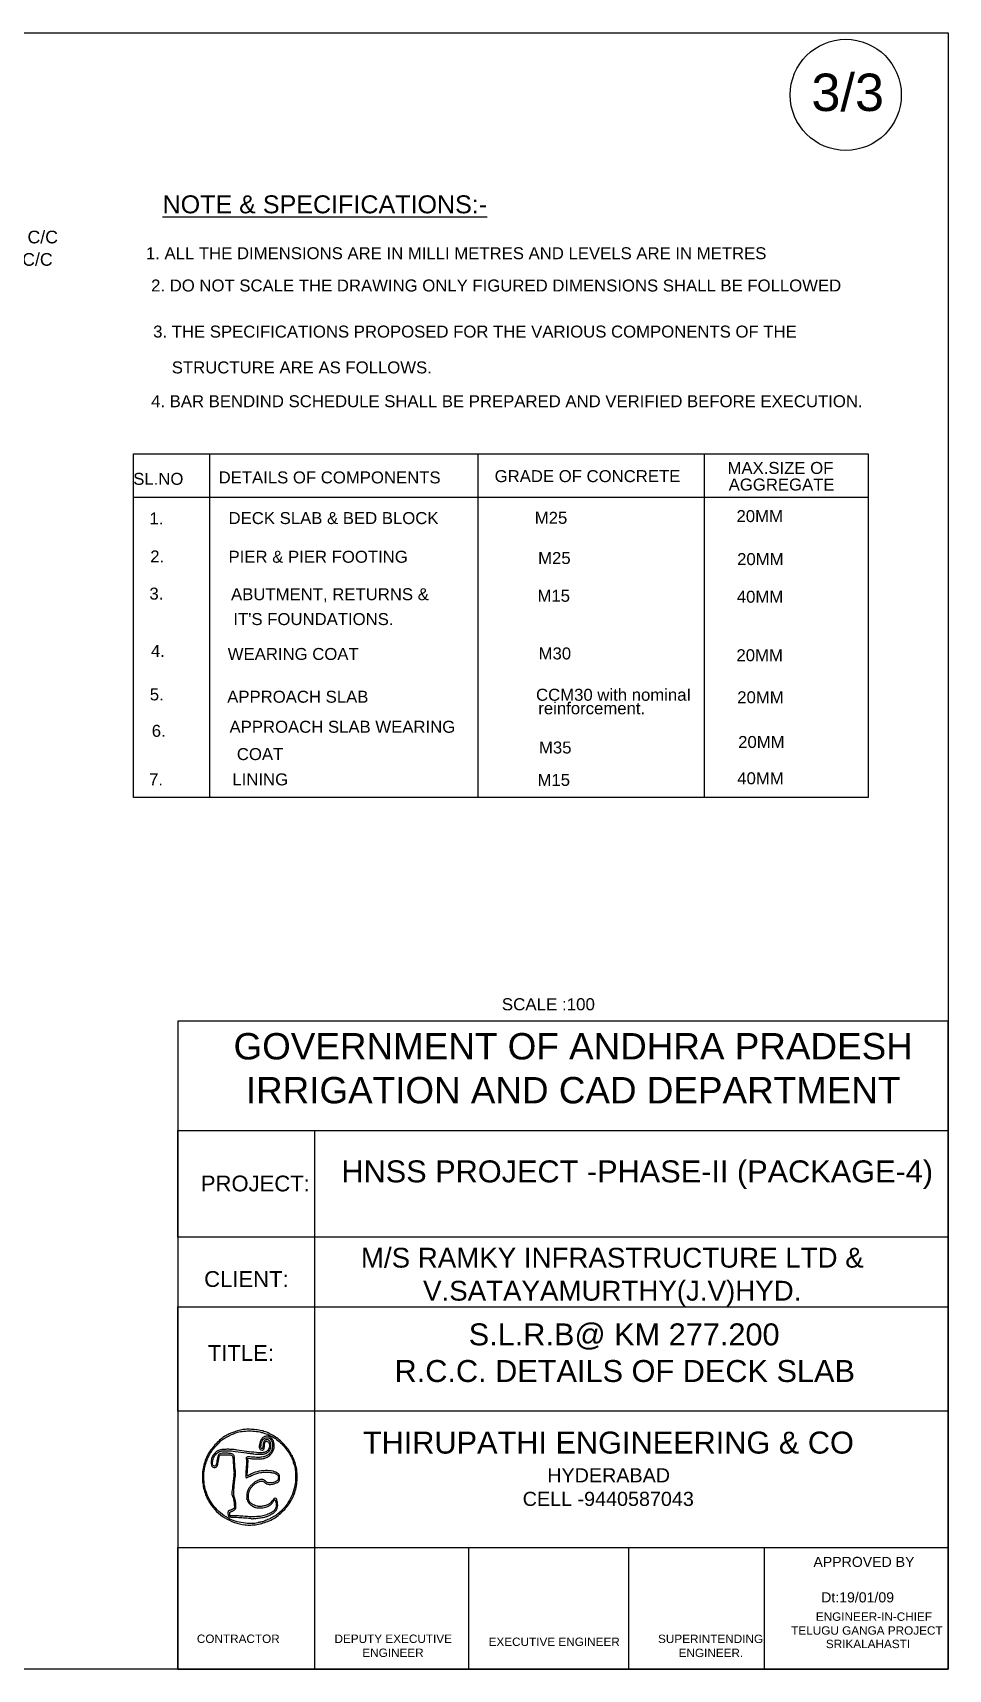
# Model space of a CAD drawing. Header units: millimetres. Extents: x 28885 to 47164, y 2290 to 13229.
# Drawn here: x 41043 to 47164, y 2290 to 13229 of the extents above; entities that cross this region are included whole.
import ezdxf

# ---------------------------------------------------------------- set-up
doc = ezdxf.new("R2010")
doc.units = ezdxf.units.MM
doc.header["$MEASUREMENT"] = 0
doc.layers.add('DRAWING', color=7, linetype='Continuous')
doc.layers.add('TEXT', color=7, linetype='Continuous')
doc.styles.get("Standard").update_dxf_attribs({"font": 'arial.ttf'})

msp = doc.modelspace()

# ---------------------------------------------------------------- linework, layer by layer
at = {"color": 7}
for points in [[(42441.3, 3890.3, 0.011371), (42406.3, 3881.9, 0.02579), (42380.4, 3873.5, 0.027062), (42356.2, 3862.8, 0.013799), (42327.1, 3847, 0.049276), (42300.8, 3828, 0.020623), (42269.2, 3797.8, 0.020736), (42239.7, 3764.3, 0.039557), (42219.3, 3734.8, 0.070595), (42186.7, 3653.9, 0.067578), (42177.3, 3566, 0.067285), (42191.6, 3478.4, 0.06891), (42228.6, 3398.5, 0.057705), (42272.2, 3345.4, 0.054334), (42327.5, 3302.5, 0.05355), (42391.6, 3271.9, 0.052844), (42461.1, 3255.5, 0.040381), (42500.2, 3253.8, 0.03202), (42542.2, 3257.9, 0.031364), (42584.4, 3267.6, 0.03411), (42623.9, 3282.3, 0.075635), (42702.9, 3333.7, 0.073326), (42764, 3406.6, 0.073591), (42801.4, 3493.9, 0.077104), (42811, 3586.8, 0.004861), (42809.4, 3612.6, 0.019003), (42807.7, 3628.4, 0.02286), (42805, 3642.7, 0.009468), (42800, 3661.6, 0.065489), (42769.4, 3732.7, 0.057691), (42720.4, 3796.9, 0.058022), (42658.3, 3847.9, 0.068022), (42589.3, 3880.1, 0.035725), (42554.5, 3888.1, 0.021943), (42512.7, 3892.9, 0.021989), (42472, 3893.9, 0.048915)], [(42572.6, 3873.2, -0.010053), (42595.4, 3866.7, -0.02116), (42612.8, 3860.5, -0.022523), (42628.8, 3853.2, -0.013074), (42647.4, 3843, -0.040153), (42682.3, 3818.9, -0.032263), (42715.6, 3787.7, -0.031944), (42745, 3752.2, -0.036921), (42768.1, 3714.8, -0.012801), (42775.9, 3698.8, -0.018323), (42782, 3684.2, -0.011926), (42786.2, 3672, -0.421559), (42784.9, 3669.6, 0.438354), (42784.7, 3669.2, 0.035377), (42785.2, 3668, 0.030088), (42786.2, 3666.4, 0.016409), (42787.6, 3664.6, -0.136522), (42794.5, 3649.3, -0.015322), (42799, 3611.1, -0.019775), (42801, 3570.1, -0.035566), (42798.9, 3536.5, -0.046854), (42784.8, 3475.7, -0.049001), (42759.8, 3419.6, -0.049074), (42724.4, 3369.5, -0.047266), (42679.6, 3326.5, -0.036649), (42655.3, 3310.1, -0.020541), (42623.8, 3293.6, -0.020402), (42592, 3280.2, -0.050634), (42567.7, 3273.8, 0.011096), (42563.1, 3273, 0.006376), (42557.7, 3271.8, 0.006368), (42552.2, 3270.5, 0.010561), (42547.7, 3269.2, -0.075797), (42505.7, 3263.2, -0.036256), (42451.1, 3267.6, -0.035773), (42395.6, 3280.3, -0.053967), (42350.1, 3299.8, -0.043816), (42298.6, 3335.1, -0.050353), (42256.6, 3377.3, -0.04992), (42223.6, 3427.4, -0.041857), (42198.9, 3486.1, -0.041799), (42191.6, 3516.9, -0.022952), (42187.7, 3555.4, -0.022835), (42187.3, 3594.8, -0.036198), (42190.9, 3628.3, -0.027029), (42197.8, 3657.6, -0.021589), (42208.4, 3688.3, -0.021847), (42221.4, 3717.5, -0.030803), (42235.6, 3742.1, -0.030973), (42252.9, 3765.1, -0.014365), (42278.1, 3792.8, -0.013732), (42303.9, 3818.3, -0.048124), (42322.5, 3832.4, -0.015617), (42337.2, 3841, -0.006514), (42357.6, 3851.7, -0.006284), (42377.9, 3861.6, -0.02113), (42391.4, 3867.4, -0.047647), (42432.2, 3878.4, -0.034153), (42479.1, 3883.1, -0.033468), (42527.5, 3881.5, -0.039389)], [(42590.9, 3844.6, 0.079905), (42582.6, 3839.4, 0.042826), (42574.1, 3830.7, 0.042991), (42567.4, 3820.9, 0.097401), (42564.6, 3812.4, -0.017144), (42563.8, 3807.6, -0.007361), (42562.4, 3801.3, -0.007273), (42560.8, 3794.6, -0.009527), (42559.1, 3788.6, 0.057314), (42557, 3776.7, 0.105744), (42558.5, 3767, 0.129803), (42563.4, 3760, 0.112787), (42571.4, 3756, 0.089359), (42580.9, 3755.3, 0.205539), (42587, 3758.8, 0.119945), (42590.7, 3767.3, 0.023277), (42592.8, 3784.2, -0.017196), (42594.8, 3801.5, -0.101894), (42597.9, 3809.9, -0.209902), (42602.9, 3813.4, -0.109281), (42610.7, 3813.2, -0.199104), (42620.6, 3805.9, -0.104543), (42625.6, 3791.3, -0.087788), (42624.6, 3773.5, -0.092435), (42617.6, 3757.4, -0.140361), (42601.3, 3743.8, -0.085225), (42576.8, 3737.7, -0.045138), (42538.2, 3738.2, -0.010085), (42472.9, 3746.4, 0.001129), (42409.5, 3755.5, 0.010475), (42382.1, 3758.8, 0.019654), (42361.3, 3760, 0.009807), (42334.9, 3760, 0.021045), (42307.1, 3758.3, 0.064199), (42288.7, 3753.9, 0.07759), (42274, 3745.6, 0.04157), (42258.7, 3731.3, 0.033858), (42248.2, 3718, 0.055821), (42241.5, 3705.3, 0.056084), (42237.8, 3691.5, 0.03454), (42236.4, 3674.8, 0.036481), (42237.4, 3657.9, 0.103396), (42241.3, 3646.9, 0.148662), (42248.2, 3640.6, 0.109578), (42258.4, 3638.3, 0.120124), (42268.5, 3640.8, 0.145), (42275.4, 3647.5, 0.076305), (42280.4, 3660.6, 0.015923), (42284.9, 3684.8, -0.009484), (42286.9, 3696.9, -0.012925), (42289.2, 3707.6, -0.009784), (42291.5, 3716.4, -0.12767), (42293.2, 3719.3, -0.187867), (42299.8, 3722.2, -0.006627), (42328.1, 3723.1, -0.01166), (42355.5, 3722.9, -0.060862), (42370.4, 3720.6, -0.161099), (42376.6, 3716.4, -0.110854), (42380.3, 3708.7, -0.037878), (42382.4, 3693.6, -0.003666), (42384.6, 3656.6, 0.004284), (42385.4, 3643.1, 0.004704), (42386.4, 3630, 0.004401), (42387.4, 3618.9, 0.023561), (42388.4, 3612.9, -0.066487), (42389.1, 3602.2, -0.007257), (42387.1, 3577.5, -0.006419), (42383.2, 3541.7, -0.001903), (42376.3, 3487, 0.0101), (42374.5, 3470.9, 0.046767), (42374.5, 3461.4, 0.054451), (42376.3, 3452.9, 0.016832), (42380.8, 3440.5, -0.025497), (42384.3, 3430.4, -0.017703), (42387.3, 3418.7, -0.016989), (42389.5, 3406.2, -0.017395), (42390.8, 3393.7), (42392.8, 3366.8), (42380, 3359.6, -0.015536), (42374.8, 3356.8, -0.017122), (42369.5, 3354.5, -0.016739), (42364.9, 3352.8, -0.078777), (42362.1, 3352.4, 0.131176), (42355.4, 3350.6, 0.136592), (42350.7, 3345.7, 0.106124), (42348.3, 3338, 0.058162), (42348.6, 3328, 0.016688), (42349.7, 3322.5, 0.019181), (42351, 3317.3, 0.018627), (42352.5, 3313, 0.096084), (42353.8, 3310.8, 0.155202), (42356.2, 3309.5, 0.015688), (42362.5, 3308.4, 0.01847), (42370.4, 3307.6, 0.013691), (42379.2, 3307.2, -0.011921), (42408.8, 3306.1, -0.00413), (42451.6, 3303.2, -0.001098), (42496.8, 3299.5, -0.118504), (42502.6, 3297.6, 0.16291), (42509.2, 3296.1, 0.003581), (42542.3, 3299.4, 0.008625), (42574.1, 3303.4, 0.028406), (42594.8, 3307.5, 0.032579), (42614.4, 3314, 0.025466), (42634.7, 3323.5, 0.026004), (42652.6, 3334.2, 0.061344), (42664.3, 3344.3, 0.068447), (42674.6, 3359.5, 0.076262), (42680, 3376.3, 0.067476), (42680.5, 3395.6, 0.040065), (42676, 3418.2, 0.044341), (42671.9, 3429.1, 0.167899), (42666.9, 3434.1, 0.248042), (42661.2, 3433.9, 0.093969), (42654.9, 3428.6, -0.014529), (42634.9, 3405.2, -0.059632), (42620.9, 3393.1, -0.07471), (42606, 3385.9, -0.031322), (42584.3, 3380.8, -0.011719), (42570.5, 3378.7, -0.030157), (42560.4, 3378, -0.035481), (42551.3, 3378.6, -0.022756), (42540.8, 3380.6, -0.041651), (42524.7, 3385.8, -0.044873), (42510.1, 3393.5, -0.048687), (42498.3, 3402.8, -0.078972), (42490.6, 3413.1, -0.088886), (42485.9, 3427.8, -0.038681), (42484.8, 3448.3, -0.038538), (42486.9, 3469.3, -0.068656), (42492.3, 3485.9, -0.047822), (42502, 3501.8, -0.035478), (42515.5, 3517.5, -0.035754), (42530.9, 3530.9, -0.052131), (42546.4, 3540.1, -0.030465), (42562.8, 3546.6, -0.089851), (42574.7, 3548.2, -0.11423), (42584.8, 3545.4, -0.067663), (42594.9, 3538, 0.096235), (42607.7, 3529.6, 0.073317), (42624, 3525.6, 0.064558), (42642.7, 3526.3, 0.048869), (42662.6, 3531.6, 0.015923), (42681, 3539.2, 0.109612), (42688.8, 3545, 0.141247), (42692.4, 3552.9, 0.03256), (42693.6, 3567.7, 0.013265), (42693.5, 3579.1, 0.061516), (42692.5, 3585.7, 0.091027), (42690.1, 3590.4, 0.050414), (42685.7, 3595.3, 0.128873), (42650.7, 3613.1, 0.05989), (42599.5, 3617.9, 0.055893), (42543.7, 3610.2, 0.065288), (42494, 3590.4, -0.008116), (42488, 3587.1, -0.012981), (42482.7, 3584.6, -0.006773), (42478.3, 3582.7, -0.304845), (42477.4, 3582.8, -0.211798), (42477, 3583.9, -0.000838), (42477.7, 3597.1, -0.003985), (42478.6, 3612.2, -0.002472), (42479.9, 3629.8, 0.004385), (42481.2, 3648.3, 0.005065), (42482.1, 3665.9, 0.004554), (42482.6, 3680.9, 0.029433), (42482.3, 3688.4), (42481.1, 3701.2), (42496.1, 3698.8, 0.022308), (42504.3, 3697.9, 0.005402), (42517.9, 3697.2, 0.005531), (42533.6, 3696.7, 0.005473), (42549.4, 3696.6, 0.006594), (42571.6, 3696.9, 0.031106), (42584.3, 3698, 0.045299), (42594.5, 3700.5, 0.025886), (42606.1, 3705.3, 0.074598), (42627.9, 3719.7, 0.070434), (42645, 3740.2, 0.07263), (42655.3, 3763.9, 0.089071), (42657.4, 3788, 0.01957), (42655.1, 3805.3, 0.056074), (42651.8, 3817, 0.065261), (42646.2, 3826.6, 0.034277), (42637.1, 3837, 0.027009), (42630.8, 3842.6, 0.068734), (42625.5, 3845.7, 0.07176), (42619.8, 3847.2, 0.031521), (42611.9, 3847.6, 0.016443), (42605.9, 3847.3, 0.015199), (42599.8, 3846.6, 0.015395), (42594.4, 3845.7, 0.04795)], [(42626.3, 3833.7, -0.056619), (42635.7, 3824.1, -0.070112), (42641.9, 3813.4, -0.063176), (42645.2, 3800.4, -0.036102), (42646.2, 3784.3, -0.026103), (42645, 3767.8, -0.05922), (42642.1, 3755.6, -0.061276), (42636.5, 3744.8, -0.029698), (42626.9, 3732.4, -0.094532), (42608.1, 3717.8, -0.069609), (42583.1, 3709.1, -0.05177), (42550.1, 3706, -0.023109), (42506.4, 3708.5, 0.014899), (42484.7, 3710.1, 0.124815), (42475.1, 3708.1, 0.252886), (42471, 3702.5, 0.073732), (42471.3, 3691.4, -0.042717), (42471.9, 3683.8, -0.005288), (42471.6, 3667.3, -0.006212), (42470.9, 3647.6, -0.005103), (42469.7, 3626.6, 0.004606), (42468.3, 3603.9, 0.010714), (42467.8, 3586.9, 0.007341), (42467.9, 3574, 0.193504), (42469.2, 3570.9, 0.272952), (42472, 3570.2, 0.017404), (42480.5, 3572.9, 0.018882), (42491.8, 3577.5, 0.007944), (42506.7, 3584.6, -0.00991), (42526.8, 3594, -0.029968), (42541, 3599.3, -0.03192), (42555.2, 3602.7, -0.012489), (42575.2, 3605.6, -0.031624), (42609.1, 3607.5, -0.042774), (42639.6, 3604.7, -0.049658), (42664.5, 3597.7, -0.102801), (42681.4, 3586.6, -0.146745), (42684.6, 3580.5, -0.055372), (42685.5, 3570.9, -0.054274), (42684.2, 3560.7, -0.094139), (42680.7, 3552.9, -0.119575), (42673.4, 3546.4, -0.039208), (42659.9, 3540.7, -0.03788), (42644.1, 3536.6, -0.043914), (42628.6, 3535.3, -0.027336), (42619.5, 3535.8, -0.068469), (42613.1, 3537.4, -0.065144), (42607.2, 3540.7, -0.022939), (42599.7, 3546.9, 0.07041), (42586.9, 3555.5, 0.111511), (42574.1, 3558.5, 0.08847), (42559.2, 3556, 0.032101), (42539.4, 3547.5, 0.049567), (42522.6, 3536.6, 0.035227), (42506, 3521.5, 0.034846), (42491.5, 3504, 0.044392), (42480.9, 3485.9, 0.072348), (42476.8, 3472.6, 0.020236), (42474.3, 3451.1, 0.012952), (42473.3, 3429.4, 0.265664), (42476.3, 3423.8, -0.115377), (42477.6, 3422.6, -0.049412), (42478.6, 3420.5, -0.04534), (42479.3, 3417.9, -0.044785), (42479.5, 3415.2, 0.179828), (42482.9, 3406.2, 0.032309), (42495.7, 3393.2, 0.035345), (42511.2, 3381.2, 0.067561), (42525.3, 3374.3, 0.028537), (42541.7, 3369.9, 0.039847), (42556.7, 3368, 0.038236), (42572.3, 3368.5, 0.023572), (42590.4, 3371.3, 0.033201), (42609.1, 3376.5, 0.052304), (42624.1, 3383.5, 0.054197), (42637, 3393.4, 0.038969), (42649.1, 3406.8, -0.007998), (42653.7, 3412.6, -0.011914), (42658, 3417.5, -0.007046), (42661.6, 3421.5, -0.189724), (42662.9, 3422.1, -0.31512), (42663.9, 3421.5, -0.012989), (42665.6, 3417.3, -0.018519), (42667.4, 3411.9, -0.0116), (42669.1, 3405.5, -0.076654), (42671.1, 3381.4, -0.116551), (42664.8, 3361.4, -0.101292), (42649.5, 3344.4, -0.047771), (42624, 3329.3, -0.047916), (42590.9, 3317.4, -0.038807), (42553.8, 3310.9, -0.030246), (42508.1, 3309.3, -0.013533), (42448, 3312.5, 0.003397), (42428.6, 3314, 0.003258), (42409, 3315.2, 0.003226), (42391.6, 3316, 0.011736), (42380.6, 3316.2), (42359.8, 3316), (42359.8, 3325.9), (42359.8, 3333.6), (42359.8, 3338.3, -0.255878), (42360.5, 3339.5, -0.021331), (42363.7, 3341.3, -0.024284), (42367.9, 3343.2, -0.016153), (42372.9, 3345.1, 0.029102), (42378.5, 3347.3, 0.019825), (42384.6, 3350.5, 0.020023), (42390.2, 3354, 0.037497), (42394.4, 3357.4, 0.047773), (42399.3, 3362.9, 0.109676), (42401.5, 3367.9, 0.059805), (42402.1, 3375.1, 0.007063), (42401.2, 3391.3, 0.017193), (42399.9, 3402.7, 0.01193), (42397.8, 3415.4, 0.012048), (42395.2, 3427.6, 0.024163), (42392.4, 3437, -0.021994), (42388.9, 3448.9, -0.038871), (42387.2, 3459, -0.030789), (42386.9, 3470.7, -0.009072), (42387.8, 3488.6, -0.001709), (42388.8, 3501.4, -0.001884), (42389.8, 3513.9, -0.001751), (42390.7, 3524.5, -0.009616), (42391.3, 3530.3, 0.002783), (42396.5, 3572.1, 0.015642), (42398.5, 3594.5, 0.027419), (42398.5, 3610.8, 0.025052), (42396.8, 3627.6, -0.013359), (42395.4, 3638.6, -0.007032), (42394.2, 3652.4, -0.006991), (42393.3, 3666.6, -0.010691), (42393, 3678.9, 0.009817), (42392.6, 3701.2, 0.054013), (42390.8, 3713, 0.099692), (42387.1, 3720.7, 0.084336), (42380.5, 3726.8, 0.111049), (42368.6, 3731.2, 0.01671), (42343.2, 3733.9, 0.019303), (42317.2, 3734.7, 0.061247), (42300, 3732.5, 0.116126), (42290.1, 3727.3, 0.097571), (42282.8, 3718, 0.067516), (42277.8, 3703.4, 0.026486), (42274.7, 3682.5, -0.029178), (42271.9, 3664.2, -0.08956), (42267.2, 3652.6, -0.186289), (42260.9, 3648, -0.209405), (42253.5, 3649.1, -0.132851), (42247.9, 3655.1, -0.091992), (42245.1, 3664, -0.064225), (42245.2, 3676.2, -0.027894), (42248.4, 3692.2, -0.043994), (42253.8, 3707.6, -0.055217), (42261.5, 3720.5, -0.053692), (42272.1, 3731.8, -0.038475), (42286, 3742, -0.115688), (42307.9, 3749.4, -0.031518), (42344.7, 3750.5, -0.022483), (42397.2, 3746.5, -0.007666), (42472.9, 3736.1, 0.006179), (42496.1, 3732.8, 0.0054), (42520.4, 3729.9, 0.005436), (42542.5, 3727.8, 0.016056), (42557.7, 3727.1, 0.009603), (42574.7, 3727, 0.036421), (42585.3, 3728, 0.048057), (42594.1, 3730.3, 0.026799), (42604.2, 3734.8, 0.051449), (42618.4, 3743.8, 0.079901), (42628.2, 3754.5, 0.083725), (42633.9, 3767.3, 0.062275), (42635.8, 3782.7, 0.027547), (42635.4, 3790.4, 0.025908), (42634.1, 3798.2, 0.027051), (42632.1, 3805.4, 0.042534), (42629.6, 3811.3, 0.029286), (42625.6, 3817.8, 0.113768), (42622.1, 3821, 0.10469), (42617.4, 3822.5, 0.022841), (42608.8, 3822.9, 0.022154), (42600.2, 3822.5, 0.107946), (42595.6, 3821, 0.118554), (42592.3, 3817.9, 0.029201), (42588.4, 3811.2, 0.04357), (42586.2, 3805.4, 0.022936), (42584.3, 3797.9, 0.022268), (42583, 3789.8, 0.027017), (42582.6, 3782.1, -0.013965), (42582.4, 3773.9, -0.050225), (42581.6, 3768.7, -0.097184), (42580.1, 3765.7, -0.23583), (42578, 3764.7, -0.162421), (42572.2, 3766.6, -0.180712), (42569.1, 3771.6, -0.084641), (42568.7, 3780.8, -0.019045), (42571.2, 3796.3, -0.042593), (42576.8, 3815, -0.090406), (42584.7, 3827.8, -0.113659), (42595.2, 3835.2, -0.096515), (42608.6, 3837.8, -0.029399), (42613.8, 3837.5, -0.028215), (42619, 3836.6, -0.029397), (42623.5, 3835.3, -0.08398)]]:
    msp.add_lwpolyline(points, format="xyb", close=True, dxfattribs=at)
at = {"layer": 'DRAWING'}
msp.add_lwpolyline([(28885, 13229.3), (47163.9, 13229.3), (47163.9, 2289.8), (28885, 2289.8)], close=True, dxfattribs=at)
at = {"layer": 'TEXT'}
for p, q in [((42224.7, 10414.5), (42224.7, 8121.7)), ((44019.2, 10414.8), (44019.2, 8120.7)), ((45531.6, 10415.1), (45531.6, 8120.3)), ((41715.9, 10124.8), (46629.9, 10124.8))]:
    msp.add_line(p, q, dxfattribs=at)
msp.add_lwpolyline([(41717.1, 10414.4), (46628.4, 10414.4), (46628.4, 8117.1), (41717.1, 8117.1)], close=True, dxfattribs=at)
at = {"layer": 'TEXT', "color": 7}
for points in [[(47163.9, 6622), (42013.2, 6622), (42013.2, 2289.8), (47163.9, 2289.8)], [(42013.2, 5892.2), (47163.9, 5892.2), (47163.9, 5178), (42013.2, 5178)], [(42013.2, 4711.7), (47163.9, 4711.7), (47163.9, 4014.8), (42013.2, 4014.8)], [(42013.2, 3102.7), (47163.9, 3102.7), (47163.9, 2289.8), (42013.2, 2289.8)]]:
    msp.add_lwpolyline(points, close=True, dxfattribs=at)
for points in [[(42927.8, 5892.2), (42927.8, 2289.8)], [(43957, 3102.7), (43957, 2289.8)], [(45025.7, 3102.7), (45025.7, 2289.8)], [(45933, 3102.7), (45933, 2289.8)]]:
    msp.add_lwpolyline(points, dxfattribs=at)
at = {"layer": 'TEXT'}
msp.add_circle((46478.5, 12814), 371.4, dxfattribs=at)

# ---------------------------------------------------------------- texts
for s, height, p in [('3/3', 250, (46249, 12706.1)), ('%%UNOTE & SPECIFICATIONS:-', 120, (41911.1, 12022.3)), ('25DIA@ 280MM C/C', 84.68, (40099.3, 11821.4)), ('+12DIA@ 280 MM C/C', 84.68, (39961.8, 11671.6)), ('1. ALL THE DIMENSIONS ARE IN MILLI METRES AND LEVELS ARE IN METRES', 80, (41799.9, 11715.4)), ('2. DO NOT SCALE THE DRAWING ONLY FIGURED DIMENSIONS SHALL BE FOLLOWED', 80, (41834.6, 11499.7)), ('3. THE SPECIFICATIONS PROPOSED FOR THE VARIOUS COMPONENTS OF THE', 80, (41848.3, 11191.7)), ('STRUCTURE ARE AS FOLLOWS.', 80, (41972.8, 10952.1)), ('4. BAR BENDIND SCHEDULE SHALL BE PREPARED AND VERIFIED BEFORE EXECUTION.', 80, (41834.6, 10726.2)), ('SL.NO', 80, (41715.1, 10207.3)), ('DETAILS OF COMPONENTS', 80, (42285.9, 10216.9)), ('  GRADE OF CONCRETE', 80, (44069.1, 10225.4)), ('MAX.SIZE OF', 80, (45688.2, 10280.2)), ('AGGREGATE', 80, (45695.8, 10169.1)), ('1.', 80, (41823.3, 9942.4)), ('DECK SLAB & BED BLOCK', 80, (42352.4, 9945)), ('M25', 80, (44399.4, 9946.8)), ('20MM', 80, (45748.2, 9958.2)), ('2.', 80, (41828.7, 9688.5)), ('PIER & PIER FOOTING', 80, (42352.4, 9686.5)), ('M25', 80, (44421.9, 9678.1)), ('20MM', 80, (45752.3, 9670.8)), ('3.', 80, (41823.3, 9440)), ('ABUTMENT, RETURNS &', 80, (42369, 9436.1)), ('M15', 80, (44417.6, 9425.5)), ('40MM', 80, (45750.3, 9419.3)), ("IT'S FOUNDATIONS.", 80, (42384.6, 9269.9)), ('4.', 80, (41833.9, 9057.5)), ('WEARING COAT', 80, (42346.9, 9036.6)), ('M30', 80, (44425.1, 9040.2)), ('20MM', 80, (45748, 9028.3)), ('5.', 80, (41826, 8766.4)), ('APPROACH SLAB', 80, (42343.3, 8750.8)), ('CCM30 with nominaI    ', 80, (44408, 8764)), ('20MM', 80, (45753.1, 8747.3)), ('6.', 80, (41839, 8523)), ('APPROACH SLAB WEARING', 80, (42358.8, 8550)), ('COAT', 80, (42407.8, 8367.3)), ('M35', 80, (44427.7, 8411.5)), ('20MM', 80, (45759.2, 8448.3)), ('7.', 80, (41820.9, 8197.7)), ('LINING', 80, (42378.1, 8198.2)), ('M15', 80, (44417.9, 8195.1)), ('40MM', 80, (45753.4, 8205.8))]:
    msp.add_text(s, height=height, dxfattribs=at).set_placement(p)
at = {"layer": 'TEXT', "color": 7}
for s, height, p in [('SCALE :100', 80.95, (44179.3, 6694.6)), ('APPROVED BY', 67.456, (46262.5, 2973.7)), ('Dt:19/01/09', 67.456, (46314.2, 2736.9)), ('CONTRACTOR', 56.21, (42140.4, 2465.6)), ('TELUGU GANGA PROJECT', 56.213, (46114, 2520.9)), ('SRIKALAHASTI', 56.213, (46345.7, 2431.2))]:
    msp.add_text(s, height=height, dxfattribs=at).set_placement(p)
at = {"layer": 'TEXT', "insert": (44299.1, 8753.7), "char_height": 80, "width": 870.254, "attachment_point": 1}
msp.add_mtext('    reinforcement.', dxfattribs=at)
at = {"layer": 'TEXT', "color": 7}
for s, insert, char_height, width, attachment_point in [('GOVERNMENT OF ANDHRA PRADESH\\PIRRIGATION AND CAD DEPARTMENT', (44656.1, 6306.4), 176.239, 5026.119, 5), ('HNSS PROJECT -PHASE-II (PACKAGE-4)', (45084.4, 5595.8), 146.866, 5026.119, 5), ('PROJECT:', (42167, 5589.8), 105.51, 984.477, 1), ('\\pi7.5291;M/S RAMKY INFRASTRUCTURE LTD &\\P\\pi423.34;V.SATAYAMURTHY(J.V)HYD.', (43229.6, 5107.2), 132.458, 3358.947, 1), ('CLIENT:', (42189.3, 4951.2), 105.51, 984.477, 1), ('\\pi1249.7;S.L.R.B@ KM 277.200\\P\\pi753.95;R.C.C. DETAILS OF DECK SLAB', (42708.2, 4601.8), 146.866, 4559.12, 1), ('TITLE:', (42213.6, 4456.7), 105.51, 572.159, 1), ('\\pi645.05;THIRUPATHI ENGINEERING & CO\\P\\pi1877.8;{\\H0.64302x;HYDERABAD\\P\\pi1713.7;CELL -9440587043}', (42605.1, 3878.4), 146.866, 4559.12, 1), ('ENGINEER-IN-CHIEF  ', (46278.6, 2670), 56.213, 1309.395, 1), ('\\pi267.11;DEPUTY EXECUTIVE \\P\\pi453.22;ENGINEER  ', (42793.4, 2521.9), 56.213, 1309.395, 1), ('\\pi63.597;SUPERINTENDING \\P\\pi201.14;ENGINEER.', (45160, 2521.3), 56.213, 821.231, 1), ('  EXECUTIVE ENGINEER  ', (44047.1, 2501.6), 56.213, 1309.395, 1)]:
    msp.add_mtext(s, dxfattribs=dict(at, insert=insert, char_height=char_height, width=width, attachment_point=attachment_point))

doc.saveas('drawing.dxf')
